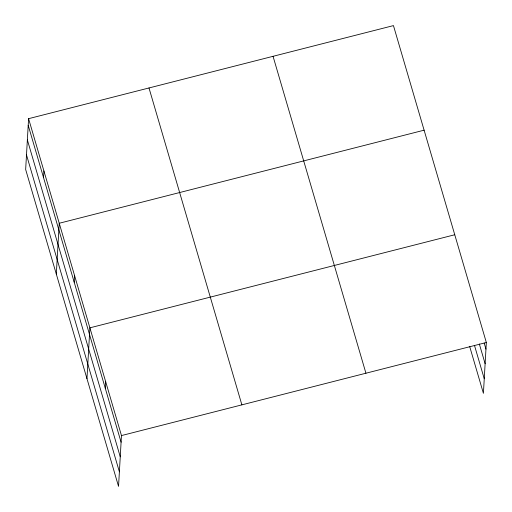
<?xml version="1.0" encoding="UTF-8"?>
<svg xmlns="http://www.w3.org/2000/svg" width="512" height="512" viewBox="0 0 512 512"><rect width="100%" height="100%" fill="white"/><g stroke="black" fill="none" stroke-linecap="round" stroke-linejoin="round"><path stroke-width="0.77" d="M28.589 118.675L25.658 169.498L118.547 486.4L121.472 435.578L28.589 118.675L393.453 25.6L486.342 342.502L483.411 393.325L469.619 346.278M43.533 177.594L43.917 170.97M56.314 274.074L59.238 223.258L424.109 130.176M74.182 282.17L74.566 275.546M86.963 378.656L89.894 327.834L454.758 234.752M105.299 388.333L105.683 381.709M121.472 435.578L486.342 342.502M484.179 343.059L485.958 349.126M479.334 343.981L485.12 363.712M474.464 345.35L484.25 378.739M273.05 56.314L365.933 373.216M148.992 87.962L241.882 404.864M28.205 125.306L121.094 442.208M27.366 139.891L120.25 456.787M26.502 154.912L119.386 471.814"/></g></svg>
